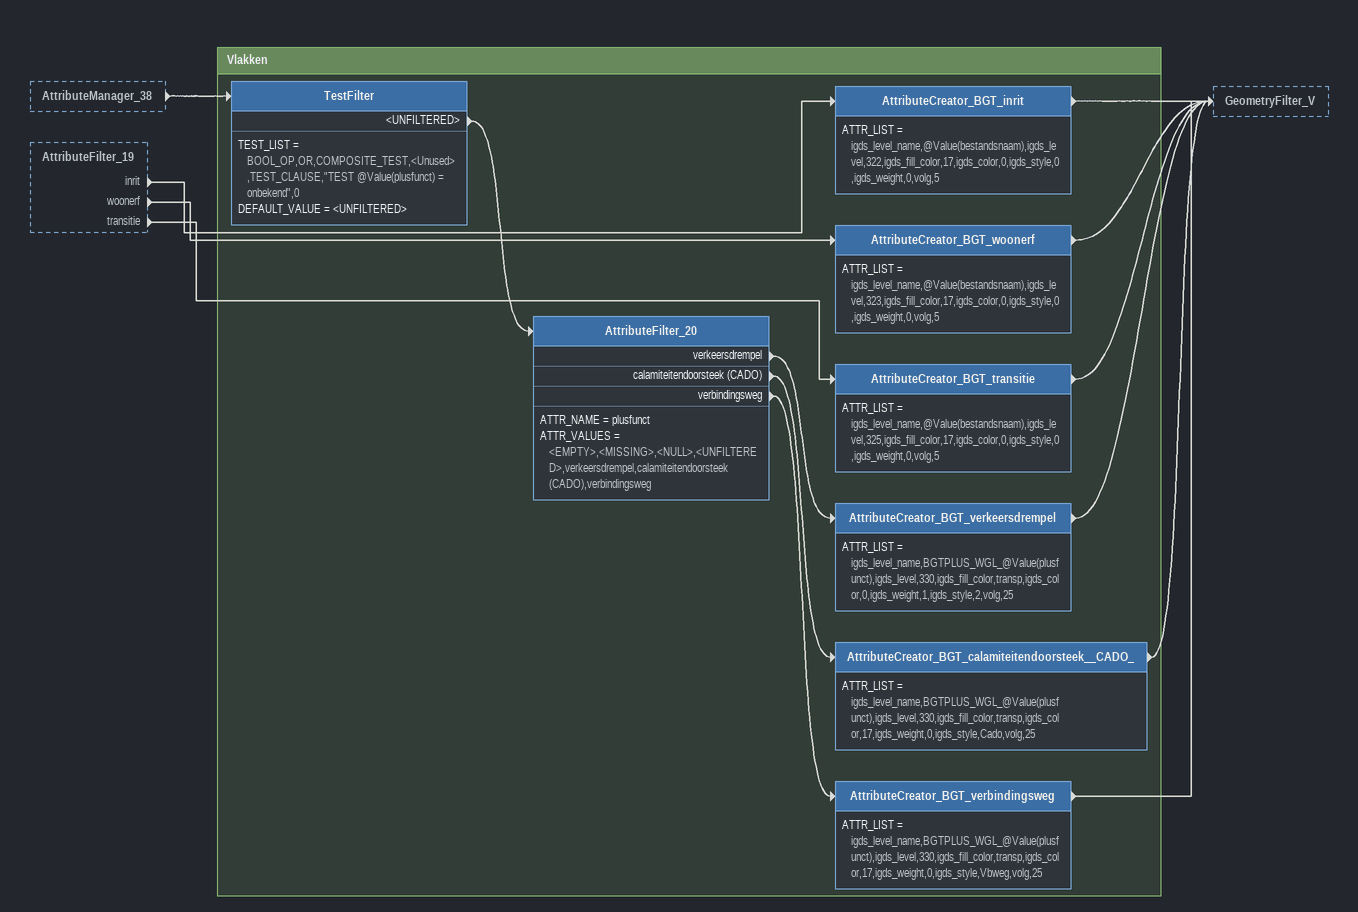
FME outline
AttributeManager_38 [outside]
    -> TestFilter
AttributeFilter_19 [outside]
    inrit -> AttributeCreator_BGT_inrit
    woonerf -> AttributeCreator_BGT_woonerf
    transitie -> AttributeCreator_BGT_transitie

Bookmark: Vlakken
AttributeCreator_BGT_inrit
    ATTR_LIST = igds_level_name,@Value(bestandsnaam),igds_level,322,igds_fill_color,17,igds_color,0,igds_style,0,igds_weight,0,volg,5
    -> GeometryFilter_V
AttributeCreator_BGT_woonerf
    ATTR_LIST = igds_level_name,@Value(bestandsnaam),igds_level,323,igds_fill_color,17,igds_color,0,igds_style,0,igds_weight,0,volg,5
    -> GeometryFilter_V
AttributeCreator_BGT_transitie
    ATTR_LIST = igds_level_name,@Value(bestandsnaam),igds_level,325,igds_fill_color,17,igds_color,0,igds_style,0,igds_weight,0,volg,5
    -> GeometryFilter_V
TestFilter
    TEST_LIST = BOOL_OP,OR,COMPOSITE_TEST,<Unused>,TEST_CLAUSE,"TEST @Value(plusfunct) = onbekend",0
    DEFAULT_VALUE = <UNFILTERED>
    <UNFILTERED> -> AttributeFilter_20
AttributeFilter_20
    ATTR_NAME = plusfunct
    ATTR_VALUES = <EMPTY>,<MISSING>,<NULL>,<UNFILTERED>,verkeersdrempel,calamiteitendoorsteek (CADO),verbindingsweg
    verkeersdrempel -> AttributeCreator_BGT_verkeersdrempel
    calamiteitendoorsteek (CADO) -> AttributeCreator_BGT_calamiteitendoorsteek__CADO_
    verbindingsweg -> AttributeCreator_BGT_verbindingsweg
AttributeCreator_BGT_verkeersdrempel
    ATTR_LIST = igds_level_name,BGTPLUS_WGL_@Value(plusfunct),igds_level,330,igds_fill_color,transp,igds_color,0,igds_weight,1,igds_style,2,volg,25
    -> GeometryFilter_V
AttributeCreator_BGT_calamiteitendoorsteek__CADO_
    ATTR_LIST = igds_level_name,BGTPLUS_WGL_@Value(plusfunct),igds_level,330,igds_fill_color,transp,igds_color,17,igds_weight,0,igds_style,Cado,volg,25
    -> GeometryFilter_V
AttributeCreator_BGT_verbindingsweg
    ATTR_LIST = igds_level_name,BGTPLUS_WGL_@Value(plusfunct),igds_level,330,igds_fill_color,transp,igds_color,17,igds_weight,0,igds_style,Vbweg,volg,25
    -> GeometryFilter_V
